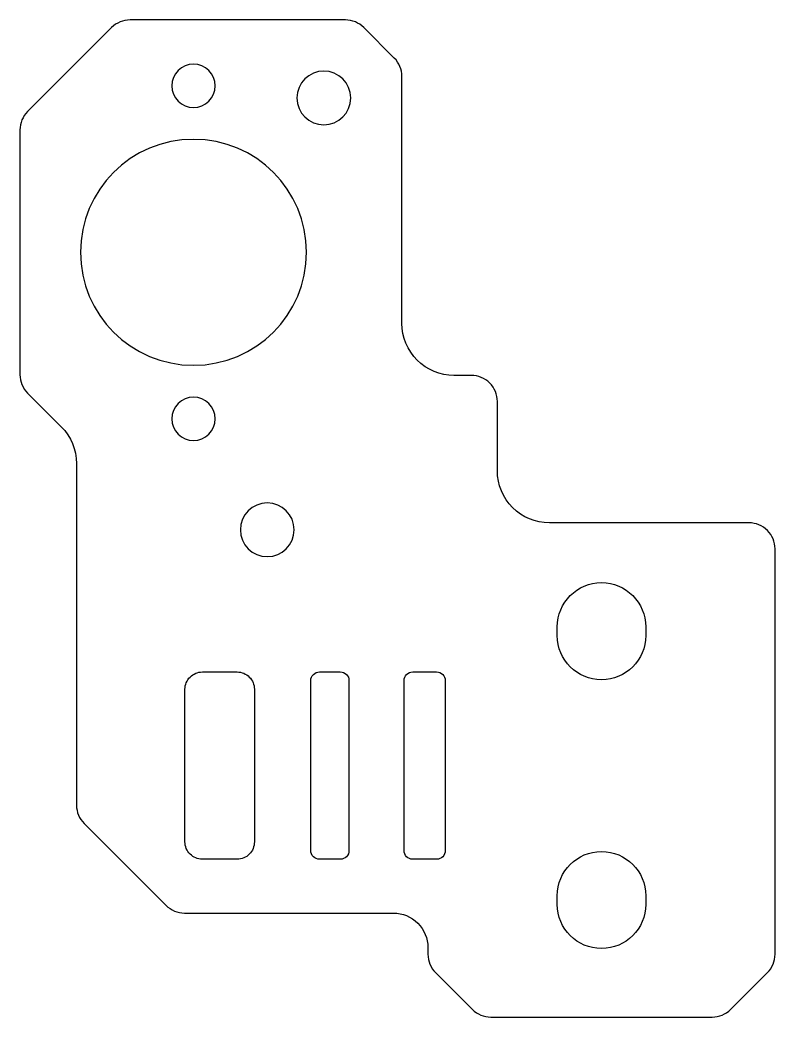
# Model space of a CAD drawing. Header units: millimetres. Extents: x 161.5 to 205, y 146.5 to 204.
import ezdxf

# ---------------------------------------------------------------- set-up
doc = ezdxf.new("R2010")
doc.units = ezdxf.units.MM
doc.layers.get('0').update_dxf_attribs({"linetype": 'CONTINUOUS'})

msp = doc.modelspace()

# ---------------------------------------------------------------- linework, layer by layer
for points in [[(185, 150.121, 0.198912), (185.439, 149.061), (187.561, 146.939, 0.198912), (188.621, 146.5), (201.379, 146.5, 0.198912), (202.439, 146.939), (204.561, 149.061, 0.198912), (205, 150.121), (205, 173.5, 0.414214), (203.5, 175), (192, 175, -0.414214), (189, 178), (189, 182, 0.414214), (187.5, 183.5), (186.5, 183.5, -0.414214), (183.5, 186.5), (183.5, 200.743, 0.198912), (183.061, 201.803), (181.303, 203.561, 0.198912), (180.243, 204), (167.834, 204, 0.198912), (166.773, 203.561), (161.929, 198.717, 0.198912), (161.49, 197.656), (161.49, 183.544, 0.198912), (161.929, 182.483), (163.871, 180.541, -0.198912), (164.75, 178.42), (164.75, 158.721, 0.198912), (165.189, 157.66), (169.91, 152.939, 0.198912), (170.971, 152.5), (183, 152.5, -0.414214), (185, 150.5)], [(197.55, 169), (197.55, 168.5, -1), (192.45, 168.5), (192.45, 169, -1)], [(171, 156.6), (171, 165.4, -0.414214), (172, 166.4), (174, 166.4, -0.414214), (175, 165.4), (175, 156.6, -0.414214), (174, 155.6), (172, 155.6, -0.414214)], [(178.75, 166.4), (179.95, 166.4, -0.414214), (180.45, 165.9), (180.45, 156.1, -0.414214), (179.95, 155.6), (178.75, 155.6, -0.414214), (178.25, 156.1), (178.25, 165.9, -0.414214)], [(186, 165.9), (186, 156.1, -0.414214), (185.5, 155.6), (184.12, 155.6, -0.414214), (183.62, 156.1), (183.62, 165.9, -0.414214), (184.12, 166.4), (185.5, 166.4, -0.414214)], [(192.45, 153), (192.45, 153.5, -1), (197.55, 153.5), (197.55, 153, -1)]]:
    msp.add_lwpolyline(points, format="xyb", close=True)
at = {"extrusion": (-5.86763e-45, 6.40617e-30, -1)}
for centre, radius in [((-171.49, 200.2), 1.25), ((-179, 199.5), 1.55), ((-171.49, 190.6), 6.515), ((-171.49, 181), 1.25), ((-175.74, 174.6), 1.55)]:
    msp.add_circle(centre, radius, dxfattribs=at)

doc.saveas('drawing.dxf')
